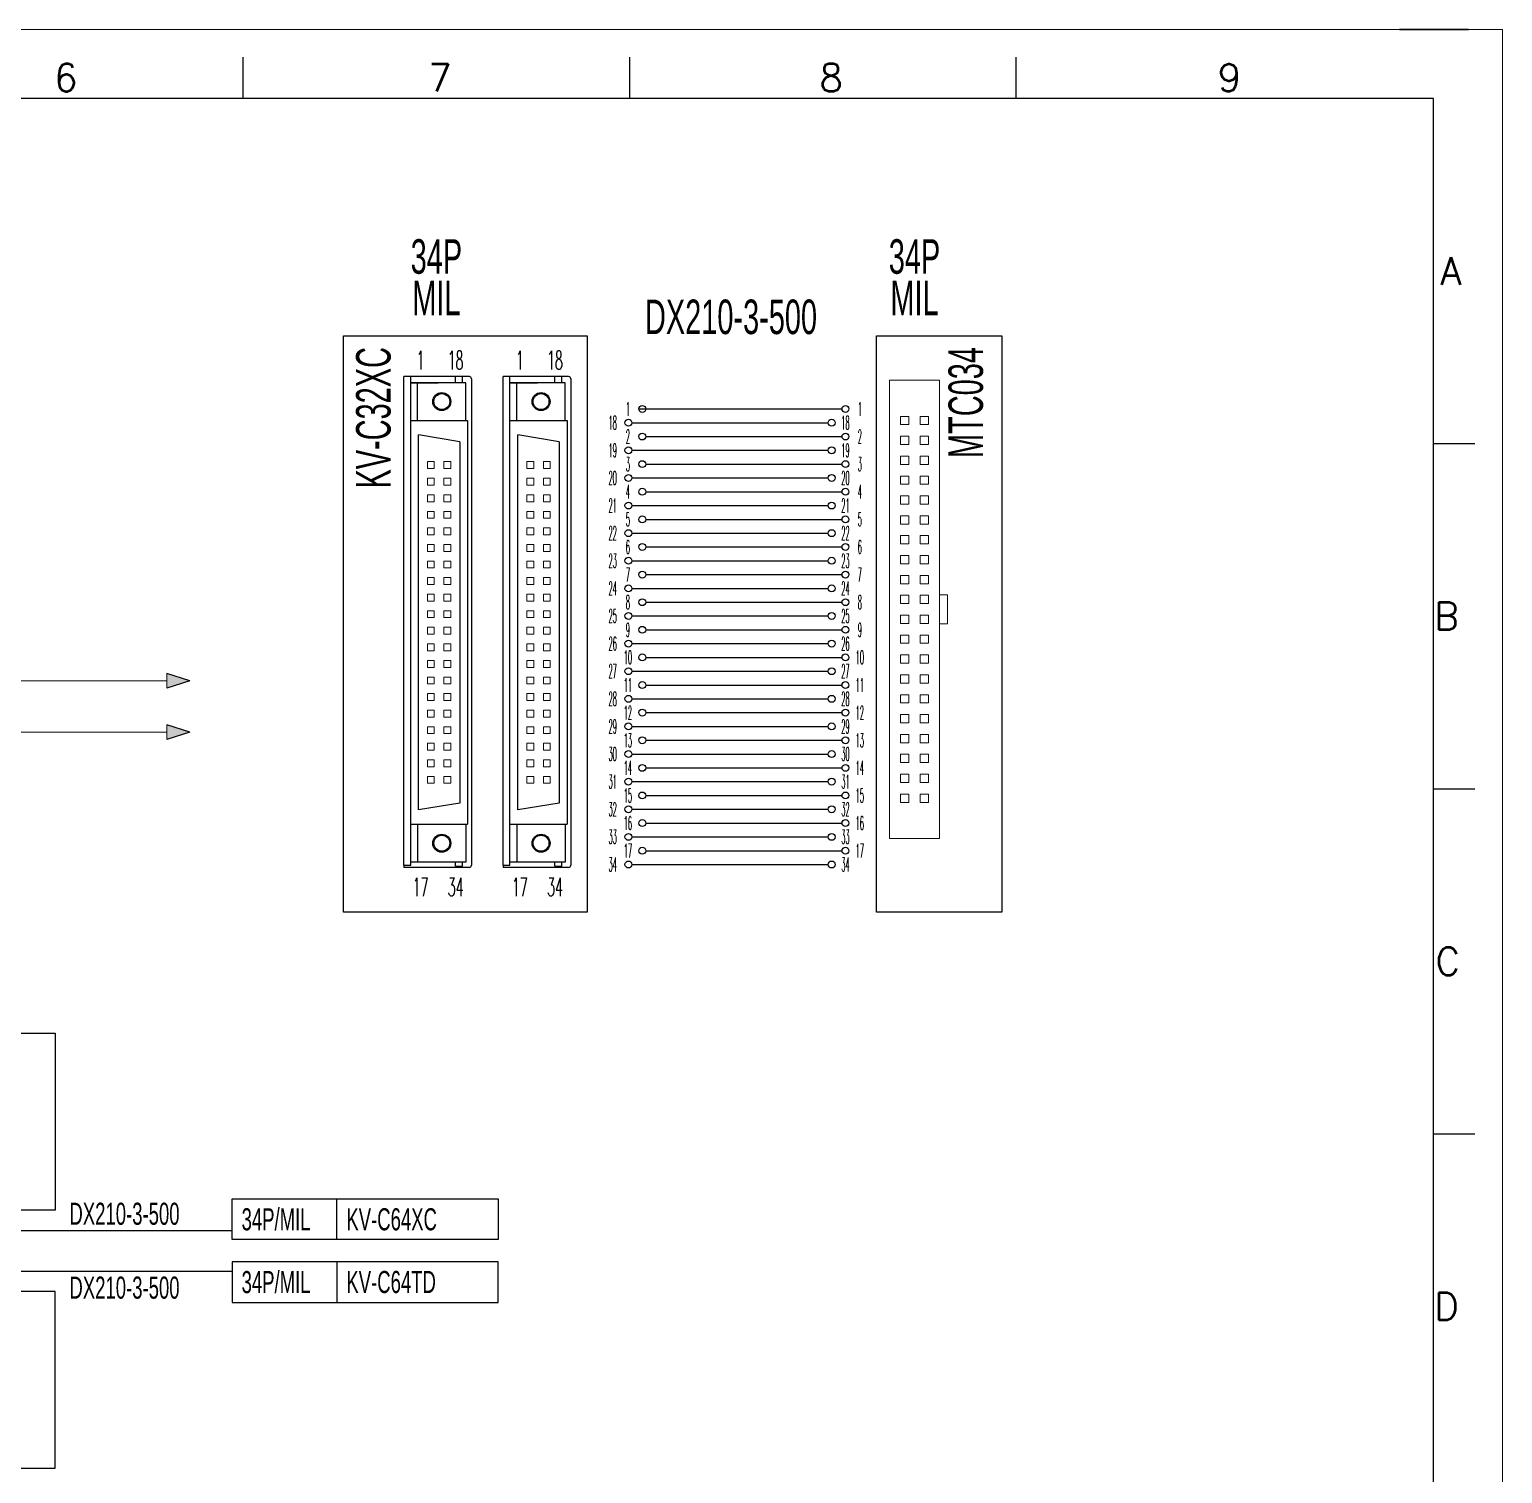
# Model space of a CAD drawing. Extents: x 49673 to 52330, y -5620 to -4375.
# Drawn here: x 51549.3 to 51656, y -5261 to -5156.4 of the extents above; entities that cross this region are included whole.
import ezdxf
from ezdxf.enums import TextEntityAlignment as Align

# ---------------------------------------------------------------- set-up
doc = ezdxf.new("R2010")
doc.units = 0
doc.header["$MEASUREMENT"] = 0
for name, color, linetype in [('AE_BOR', 1, 'Continuous'), ('Z_OM_GAIKEI', 7, 'Continuous'), ('细实线层', 7, 'Continuous')]:
    doc.layers.add(name, color=color, linetype=linetype)
doc.layers.add('Dimension', color=3, linetype='Continuous', lineweight=13)
doc.styles.add('WD', font='simplex.shx', dxfattribs={"bigfont": 'gbcbig.shx'})
doc.styles.add('样式 8', font='arial.ttf')

# ---------------------------------------------------------------- blocks, each defined once
blk = doc.blocks.new('电控横A4')
for p, q in [((292, -5), (5, -5)), ((292, -205), (292, -5))]:
    blk.add_line(p, q)
at = {"layer": 'AE_BOR', "color": 1, "lineweight": 15}
for p, q in [((0, 0), (297, 0)), ((297, 0), (297, -210))]:
    blk.add_line(p, q, dxfattribs=at)
at = {"layer": 'AE_BOR', "lineweight": 30}
blk.add_line((294.53, 0), (289.53, 0), dxfattribs=at)
at = {"layer": 'AE_BOR'}
for p, q in [((205.78, -5), (205.78, -2)), ((233.78, -5), (233.78, -2)), ((261.78, -5), (261.78, -2)), ((292, -30), (295, -30)), ((292, -55), (295, -55)), ((292, -80), (295, -80))]:
    blk.add_line(p, q, dxfattribs=at)
at = {"layer": 'AE_BOR', "style": 'WD'}
for s, p in [('6', (192.94, -4.5)), ('7', (220.04, -4.5)), ('8', (248.37, -4.5)), ('9', (277.23, -4.5))]:
    blk.add_text(s, height=2, dxfattribs=at).set_placement(p, align=Align.CENTER)
for s, p in [('A', (294.03, -17.5)), ('B', (293.84, -42.5)), ('C', (293.93, -67.5)), ('D', (293.84, -92.5))]:
    blk.add_text(s, height=2, dxfattribs=at).set_placement(p, align=Align.MIDDLE_RIGHT)

msp = doc.modelspace()

# ---------------------------------------------------------------- hatches: boundary and pattern name
for points in [[(51560.88, -5203.62), (51559.23, -5204.15), (51559.23, -5203.09)], [(51560.88, -5207.34), (51559.23, -5207.87), (51559.23, -5206.81)]]:
    msp.add_hatch(color=256).paths.add_polyline_path(points)

# ---------------------------------------------------------------- linework, layer by layer
for p, q in [((51581.14, -5181.59), (51576.39, -5181.59)), ((51588.33, -5181.59), (51583.58, -5181.59)), ((51593.41, -5183.93), (51608.13, -5183.93)), ((51592.91, -5184.93), (51607.13, -5184.93)), ((51593.91, -5185.93), (51608.13, -5185.93)), ((51592.91, -5186.93), (51607.13, -5186.93)), ((51593.91, -5187.93), (51608.13, -5187.93)), ((51592.91, -5188.93), (51607.13, -5188.93)), ((51593.91, -5189.93), (51608.13, -5189.93)), ((51592.91, -5190.93), (51607.13, -5190.93)), ((51592.91, -5192.93), (51607.13, -5192.93)), ((51593.91, -5191.93), (51608.13, -5191.93)), ((51593.91, -5193.93), (51608.13, -5193.93)), ((51592.91, -5194.93), (51607.13, -5194.93)), ((51593.91, -5195.93), (51608.13, -5195.93)), ((51592.91, -5196.93), (51607.13, -5196.93)), ((51593.91, -5197.93), (51608.13, -5197.93)), ((51592.91, -5198.93), (51607.13, -5198.93)), ((51593.91, -5199.93), (51608.13, -5199.93)), ((51592.91, -5200.93), (51607.13, -5200.93)), ((51593.91, -5201.93), (51608.13, -5201.93)), ((51560.88, -5203.62), (51559.23, -5203.09)), ((51560.88, -5203.62), (51559.23, -5204.15)), ((51592.91, -5202.93), (51607.13, -5202.93)), ((51593.91, -5203.93), (51608.13, -5203.93)), ((51592.91, -5204.93), (51607.13, -5204.93)), ((51560.88, -5207.34), (51559.23, -5206.81)), ((51593.91, -5205.93), (51608.13, -5205.93)), ((51560.88, -5207.34), (51559.23, -5207.87)), ((51592.91, -5206.93), (51607.13, -5206.93)), ((51592.91, -5208.93), (51607.13, -5208.93)), ((51593.91, -5207.93), (51608.13, -5207.93)), ((51593.91, -5209.93), (51608.13, -5209.93)), ((51592.91, -5210.93), (51607.13, -5210.93)), ((51593.91, -5211.93), (51608.13, -5211.93)), ((51592.91, -5212.93), (51607.13, -5212.93)), ((51593.91, -5213.93), (51608.13, -5213.93)), ((51592.91, -5214.93), (51607.13, -5214.93)), ((51593.91, -5215.93), (51608.13, -5215.93)), ((51576.39, -5216.99), (51576.39, -5217.14)), ((51581.14, -5217.14), (51576.39, -5217.14)), ((51583.58, -5216.99), (51583.58, -5217.14)), ((51588.33, -5217.14), (51583.58, -5217.14)), ((51592.91, -5216.93), (51607.13, -5216.93)), ((51533.86, -5243.43), (51563.95, -5243.43)), ((51533.86, -5246.38), (51563.95, -5246.38))]:
    msp.add_line(p, q)
at = {"lineweight": 0}
for p, q in [((51559.23, -5203.09), (51559.23, -5204.15)), ((51559.23, -5206.81), (51559.23, -5207.87))]:
    msp.add_line(p, q, dxfattribs=at)
for points in [[(51589.66, -5220.38), (51572.03, -5220.38), (51572.03, -5178.64), (51589.66, -5178.64)], [(51619.71, -5220.38), (51610.62, -5220.38), (51610.62, -5178.64), (51619.71, -5178.64)], [(51413.73, -5229.16), (51551.13, -5229.16), (51551.13, -5241.96), (51413.73, -5241.96)], [(51563.95, -5241.16), (51583.22, -5241.16), (51583.22, -5244.1), (51563.95, -5244.1)], [(51583.22, -5244.1), (51571.54, -5244.1), (51571.54, -5241.16), (51583.22, -5241.16)], [(51563.95, -5248.65), (51583.22, -5248.65), (51583.22, -5245.7), (51563.95, -5245.7)], [(51583.22, -5245.7), (51571.54, -5245.7), (51571.54, -5248.65), (51583.22, -5248.65)]]:
    msp.add_lwpolyline(points, close=True)
for points in [[(51611.58, -5215.04), (51611.58, -5181.86), (51615.18, -5181.86), (51615.18, -5215.04)], [(51612.96, -5185.07), (51612.36, -5185.07), (51612.36, -5184.47), (51612.96, -5184.47)], [(51614.4, -5185.07), (51613.8, -5185.07), (51613.8, -5184.47), (51614.4, -5184.47)], [(51612.96, -5186.51), (51612.36, -5186.51), (51612.36, -5185.91), (51612.96, -5185.91)], [(51614.4, -5186.51), (51613.8, -5186.51), (51613.8, -5185.91), (51614.4, -5185.91)], [(51612.96, -5187.95), (51612.36, -5187.95), (51612.36, -5187.35), (51612.96, -5187.35)], [(51614.4, -5187.95), (51613.8, -5187.95), (51613.8, -5187.35), (51614.4, -5187.35)], [(51578.1, -5187.75), (51578.6, -5187.75), (51578.6, -5188.25), (51578.1, -5188.25)], [(51579.3, -5187.75), (51579.8, -5187.75), (51579.8, -5188.25), (51579.3, -5188.25)], [(51585.3, -5187.75), (51585.8, -5187.75), (51585.8, -5188.25), (51585.3, -5188.25)], [(51586.5, -5187.75), (51587, -5187.75), (51587, -5188.25), (51586.5, -5188.25)], [(51578.1, -5188.95), (51578.6, -5188.95), (51578.6, -5189.45), (51578.1, -5189.45)], [(51579.3, -5188.95), (51579.8, -5188.95), (51579.8, -5189.45), (51579.3, -5189.45)], [(51585.3, -5188.95), (51585.8, -5188.95), (51585.8, -5189.45), (51585.3, -5189.45)], [(51586.5, -5188.95), (51587, -5188.95), (51587, -5189.45), (51586.5, -5189.45)], [(51612.96, -5189.39), (51612.36, -5189.39), (51612.36, -5188.79), (51612.96, -5188.79)], [(51614.4, -5189.39), (51613.8, -5189.39), (51613.8, -5188.79), (51614.4, -5188.79)], [(51578.1, -5190.15), (51578.6, -5190.15), (51578.6, -5190.65), (51578.1, -5190.65)], [(51579.3, -5190.15), (51579.8, -5190.15), (51579.8, -5190.65), (51579.3, -5190.65)], [(51585.3, -5190.15), (51585.8, -5190.15), (51585.8, -5190.65), (51585.3, -5190.65)], [(51586.5, -5190.15), (51587, -5190.15), (51587, -5190.65), (51586.5, -5190.65)], [(51612.96, -5190.83), (51612.36, -5190.83), (51612.36, -5190.23), (51612.96, -5190.23)], [(51614.4, -5190.83), (51613.8, -5190.83), (51613.8, -5190.23), (51614.4, -5190.23)], [(51578.1, -5191.35), (51578.6, -5191.35), (51578.6, -5191.85), (51578.1, -5191.85)], [(51579.3, -5191.35), (51579.8, -5191.35), (51579.8, -5191.85), (51579.3, -5191.85)], [(51585.3, -5191.35), (51585.8, -5191.35), (51585.8, -5191.85), (51585.3, -5191.85)], [(51586.5, -5191.35), (51587, -5191.35), (51587, -5191.85), (51586.5, -5191.85)], [(51612.96, -5192.27), (51612.36, -5192.27), (51612.36, -5191.67), (51612.96, -5191.67)], [(51614.4, -5192.27), (51613.8, -5192.27), (51613.8, -5191.67), (51614.4, -5191.67)], [(51578.1, -5192.55), (51578.6, -5192.55), (51578.6, -5193.05), (51578.1, -5193.05)], [(51579.3, -5192.55), (51579.8, -5192.55), (51579.8, -5193.05), (51579.3, -5193.05)], [(51585.3, -5192.55), (51585.8, -5192.55), (51585.8, -5193.05), (51585.3, -5193.05)], [(51586.5, -5192.55), (51587, -5192.55), (51587, -5193.05), (51586.5, -5193.05)], [(51578.1, -5193.75), (51578.6, -5193.75), (51578.6, -5194.25), (51578.1, -5194.25)], [(51579.3, -5193.75), (51579.8, -5193.75), (51579.8, -5194.25), (51579.3, -5194.25)], [(51585.3, -5193.75), (51585.8, -5193.75), (51585.8, -5194.25), (51585.3, -5194.25)], [(51586.5, -5193.75), (51587, -5193.75), (51587, -5194.25), (51586.5, -5194.25)], [(51612.96, -5193.71), (51612.36, -5193.71), (51612.36, -5193.11), (51612.96, -5193.11)], [(51614.4, -5193.71), (51613.8, -5193.71), (51613.8, -5193.11), (51614.4, -5193.11)], [(51578.1, -5194.95), (51578.6, -5194.95), (51578.6, -5195.45), (51578.1, -5195.45)], [(51579.3, -5194.95), (51579.8, -5194.95), (51579.8, -5195.45), (51579.3, -5195.45)], [(51585.3, -5194.95), (51585.8, -5194.95), (51585.8, -5195.45), (51585.3, -5195.45)], [(51586.5, -5194.95), (51587, -5194.95), (51587, -5195.45), (51586.5, -5195.45)], [(51612.96, -5195.15), (51612.36, -5195.15), (51612.36, -5194.55), (51612.96, -5194.55)], [(51614.4, -5195.15), (51613.8, -5195.15), (51613.8, -5194.55), (51614.4, -5194.55)], [(51578.1, -5196.15), (51578.6, -5196.15), (51578.6, -5196.65), (51578.1, -5196.65)], [(51579.3, -5196.15), (51579.8, -5196.15), (51579.8, -5196.65), (51579.3, -5196.65)], [(51585.3, -5196.15), (51585.8, -5196.15), (51585.8, -5196.65), (51585.3, -5196.65)], [(51586.5, -5196.15), (51587, -5196.15), (51587, -5196.65), (51586.5, -5196.65)], [(51612.96, -5196.59), (51612.36, -5196.59), (51612.36, -5195.99), (51612.96, -5195.99)], [(51614.4, -5196.59), (51613.8, -5196.59), (51613.8, -5195.99), (51614.4, -5195.99)], [(51578.1, -5197.35), (51578.6, -5197.35), (51578.6, -5197.85), (51578.1, -5197.85)], [(51579.3, -5197.35), (51579.8, -5197.35), (51579.8, -5197.85), (51579.3, -5197.85)], [(51585.3, -5197.35), (51585.8, -5197.35), (51585.8, -5197.85), (51585.3, -5197.85)], [(51586.5, -5197.35), (51587, -5197.35), (51587, -5197.85), (51586.5, -5197.85)], [(51612.96, -5198.03), (51612.36, -5198.03), (51612.36, -5197.43), (51612.96, -5197.43)], [(51614.4, -5198.03), (51613.8, -5198.03), (51613.8, -5197.43), (51614.4, -5197.43)], [(51615.78, -5199.5), (51615.18, -5199.5), (51615.18, -5197.4), (51615.78, -5197.4)], [(51578.1, -5198.55), (51578.6, -5198.55), (51578.6, -5199.05), (51578.1, -5199.05)], [(51579.3, -5198.55), (51579.8, -5198.55), (51579.8, -5199.05), (51579.3, -5199.05)], [(51585.3, -5198.55), (51585.8, -5198.55), (51585.8, -5199.05), (51585.3, -5199.05)], [(51586.5, -5198.55), (51587, -5198.55), (51587, -5199.05), (51586.5, -5199.05)], [(51612.96, -5199.47), (51612.36, -5199.47), (51612.36, -5198.87), (51612.96, -5198.87)], [(51614.4, -5199.47), (51613.8, -5199.47), (51613.8, -5198.87), (51614.4, -5198.87)], [(51578.1, -5199.75), (51578.6, -5199.75), (51578.6, -5200.25), (51578.1, -5200.25)], [(51579.3, -5199.75), (51579.8, -5199.75), (51579.8, -5200.25), (51579.3, -5200.25)], [(51585.3, -5199.75), (51585.8, -5199.75), (51585.8, -5200.25), (51585.3, -5200.25)], [(51586.5, -5199.75), (51587, -5199.75), (51587, -5200.25), (51586.5, -5200.25)], [(51612.96, -5200.91), (51612.36, -5200.91), (51612.36, -5200.31), (51612.96, -5200.31)], [(51614.4, -5200.91), (51613.8, -5200.91), (51613.8, -5200.31), (51614.4, -5200.31)], [(51578.1, -5200.95), (51578.6, -5200.95), (51578.6, -5201.45), (51578.1, -5201.45)], [(51579.3, -5200.95), (51579.8, -5200.95), (51579.8, -5201.45), (51579.3, -5201.45)], [(51585.3, -5200.95), (51585.8, -5200.95), (51585.8, -5201.45), (51585.3, -5201.45)], [(51586.5, -5200.95), (51587, -5200.95), (51587, -5201.45), (51586.5, -5201.45)], [(51578.1, -5202.15), (51578.6, -5202.15), (51578.6, -5202.65), (51578.1, -5202.65)], [(51579.3, -5202.15), (51579.8, -5202.15), (51579.8, -5202.65), (51579.3, -5202.65)], [(51585.3, -5202.15), (51585.8, -5202.15), (51585.8, -5202.65), (51585.3, -5202.65)], [(51586.5, -5202.15), (51587, -5202.15), (51587, -5202.65), (51586.5, -5202.65)], [(51612.96, -5202.35), (51612.36, -5202.35), (51612.36, -5201.75), (51612.96, -5201.75)], [(51614.4, -5202.35), (51613.8, -5202.35), (51613.8, -5201.75), (51614.4, -5201.75)], [(51578.1, -5203.35), (51578.6, -5203.35), (51578.6, -5203.85), (51578.1, -5203.85)], [(51579.3, -5203.35), (51579.8, -5203.35), (51579.8, -5203.85), (51579.3, -5203.85)], [(51585.3, -5203.35), (51585.8, -5203.35), (51585.8, -5203.85), (51585.3, -5203.85)], [(51586.5, -5203.35), (51587, -5203.35), (51587, -5203.85), (51586.5, -5203.85)], [(51612.96, -5203.79), (51612.36, -5203.79), (51612.36, -5203.19), (51612.96, -5203.19)], [(51614.4, -5203.79), (51613.8, -5203.79), (51613.8, -5203.19), (51614.4, -5203.19)], [(51578.1, -5204.55), (51578.6, -5204.55), (51578.6, -5205.05), (51578.1, -5205.05)], [(51579.3, -5204.55), (51579.8, -5204.55), (51579.8, -5205.05), (51579.3, -5205.05)], [(51585.3, -5204.55), (51585.8, -5204.55), (51585.8, -5205.05), (51585.3, -5205.05)], [(51586.5, -5204.55), (51587, -5204.55), (51587, -5205.05), (51586.5, -5205.05)], [(51612.96, -5205.23), (51612.36, -5205.23), (51612.36, -5204.63), (51612.96, -5204.63)], [(51614.4, -5205.23), (51613.8, -5205.23), (51613.8, -5204.63), (51614.4, -5204.63)], [(51578.1, -5205.75), (51578.6, -5205.75), (51578.6, -5206.25), (51578.1, -5206.25)], [(51579.3, -5205.75), (51579.8, -5205.75), (51579.8, -5206.25), (51579.3, -5206.25)], [(51585.3, -5205.75), (51585.8, -5205.75), (51585.8, -5206.25), (51585.3, -5206.25)], [(51586.5, -5205.75), (51587, -5205.75), (51587, -5206.25), (51586.5, -5206.25)], [(51612.96, -5206.67), (51612.36, -5206.67), (51612.36, -5206.07), (51612.96, -5206.07)], [(51614.4, -5206.67), (51613.8, -5206.67), (51613.8, -5206.07), (51614.4, -5206.07)], [(51578.1, -5206.95), (51578.6, -5206.95), (51578.6, -5207.45), (51578.1, -5207.45)], [(51579.3, -5206.95), (51579.8, -5206.95), (51579.8, -5207.45), (51579.3, -5207.45)], [(51585.3, -5206.95), (51585.8, -5206.95), (51585.8, -5207.45), (51585.3, -5207.45)], [(51586.5, -5206.95), (51587, -5206.95), (51587, -5207.45), (51586.5, -5207.45)], [(51612.96, -5208.11), (51612.36, -5208.11), (51612.36, -5207.51), (51612.96, -5207.51)], [(51614.4, -5208.11), (51613.8, -5208.11), (51613.8, -5207.51), (51614.4, -5207.51)], [(51578.1, -5208.15), (51578.6, -5208.15), (51578.6, -5208.65), (51578.1, -5208.65)], [(51579.3, -5208.15), (51579.8, -5208.15), (51579.8, -5208.65), (51579.3, -5208.65)], [(51585.3, -5208.15), (51585.8, -5208.15), (51585.8, -5208.65), (51585.3, -5208.65)], [(51586.5, -5208.15), (51587, -5208.15), (51587, -5208.65), (51586.5, -5208.65)], [(51612.96, -5209.55), (51612.36, -5209.55), (51612.36, -5208.95), (51612.96, -5208.95)], [(51614.4, -5209.55), (51613.8, -5209.55), (51613.8, -5208.95), (51614.4, -5208.95)], [(51578.1, -5209.35), (51578.6, -5209.35), (51578.6, -5209.85), (51578.1, -5209.85)], [(51579.3, -5209.35), (51579.8, -5209.35), (51579.8, -5209.85), (51579.3, -5209.85)], [(51585.3, -5209.35), (51585.8, -5209.35), (51585.8, -5209.85), (51585.3, -5209.85)], [(51586.5, -5209.35), (51587, -5209.35), (51587, -5209.85), (51586.5, -5209.85)], [(51578.1, -5210.55), (51578.6, -5210.55), (51578.6, -5211.05), (51578.1, -5211.05)], [(51579.3, -5210.55), (51579.8, -5210.55), (51579.8, -5211.05), (51579.3, -5211.05)], [(51585.3, -5210.55), (51585.8, -5210.55), (51585.8, -5211.05), (51585.3, -5211.05)], [(51586.5, -5210.55), (51587, -5210.55), (51587, -5211.05), (51586.5, -5211.05)], [(51612.96, -5210.99), (51612.36, -5210.99), (51612.36, -5210.39), (51612.96, -5210.39)], [(51614.4, -5210.99), (51613.8, -5210.99), (51613.8, -5210.39), (51614.4, -5210.39)], [(51612.96, -5212.43), (51612.36, -5212.43), (51612.36, -5211.83), (51612.96, -5211.83)], [(51614.4, -5212.43), (51613.8, -5212.43), (51613.8, -5211.83), (51614.4, -5211.83)]]:
    msp.add_lwpolyline(points, close=True, dxfattribs=at)
msp.add_lwpolyline([(51413.73, -5260.65), (51551.13, -5260.65), (51551.13, -5247.85), (51413.73, -5247.85)])
for centre in [(51593.66, -5183.93), (51608.38, -5183.93), (51592.66, -5184.93), (51607.38, -5184.93), (51593.66, -5185.93), (51608.38, -5185.93), (51592.66, -5186.93), (51607.38, -5186.93), (51592.66, -5188.93), (51593.66, -5187.93), (51607.38, -5188.93), (51608.38, -5187.93), (51593.66, -5189.93), (51608.38, -5189.93), (51592.66, -5190.93), (51607.38, -5190.93), (51593.66, -5191.93), (51608.38, -5191.93), (51592.66, -5192.93), (51607.38, -5192.93), (51593.66, -5193.93), (51608.38, -5193.93), (51592.66, -5194.93), (51607.38, -5194.93), (51593.66, -5195.93), (51608.38, -5195.93), (51592.66, -5196.93), (51607.38, -5196.93), (51593.66, -5197.93), (51608.38, -5197.93), (51592.66, -5198.93), (51607.38, -5198.93), (51593.66, -5199.93), (51608.38, -5199.93), (51592.66, -5200.93), (51607.38, -5200.93), (51593.66, -5201.93), (51608.38, -5201.93), (51592.66, -5202.93), (51607.38, -5202.93), (51592.66, -5204.93), (51593.66, -5203.93), (51607.38, -5204.93), (51608.38, -5203.93), (51593.66, -5205.93), (51608.38, -5205.93), (51592.66, -5206.93), (51607.38, -5206.93), (51593.66, -5207.93), (51608.38, -5207.93), (51592.66, -5208.93), (51607.38, -5208.93), (51593.66, -5209.93), (51608.38, -5209.93), (51592.66, -5210.93), (51607.38, -5210.93), (51593.66, -5211.93), (51608.38, -5211.93), (51592.66, -5212.93), (51607.38, -5212.93), (51593.66, -5213.93), (51608.38, -5213.93), (51592.66, -5214.93), (51607.38, -5214.93), (51593.66, -5215.93), (51608.38, -5215.93), (51592.66, -5216.93), (51607.38, -5216.93)]:
    msp.add_circle(centre, 0.25)
msp.add_arc((51592.66, -5188.93), 0.25, 89.0696, 90.9304)
at = {"layer": 'Z_OM_GAIKEI'}
for p, q in [((51576.39, -5216.99), (51576.39, -5181.59)), ((51576.89, -5216.99), (51576.89, -5181.59)), ((51576.89, -5216.77), (51576.89, -5182.03)), ((51576.89, -5182.03), (51578.89, -5182.03)), ((51580.89, -5182.03), (51576.89, -5182.03)), ((51577.39, -5184.78), (51577.39, -5182.03)), ((51580.14, -5182.03), (51580.14, -5181.59)), ((51580.64, -5182.03), (51580.64, -5181.59)), ((51580.89, -5184.78), (51580.89, -5182.03)), ((51581.29, -5181.74), (51581.29, -5216.99)), ((51583.58, -5216.99), (51583.58, -5181.59)), ((51584.08, -5216.99), (51584.08, -5181.59)), ((51584.08, -5216.77), (51584.08, -5182.03)), ((51584.08, -5182.03), (51586.08, -5182.03)), ((51588.08, -5182.03), (51584.08, -5182.03)), ((51584.58, -5184.78), (51584.58, -5182.03)), ((51587.33, -5182.03), (51587.33, -5181.59)), ((51587.83, -5182.03), (51587.83, -5181.59)), ((51588.08, -5184.78), (51588.08, -5182.03)), ((51588.48, -5181.74), (51588.48, -5216.99)), ((51576.89, -5184.78), (51581.01, -5184.78)), ((51576.89, -5184.78), (51581.01, -5184.78)), ((51581.01, -5184.78), (51581.01, -5214.02)), ((51584.08, -5184.78), (51588.21, -5184.78)), ((51584.08, -5184.78), (51588.21, -5184.78)), ((51588.21, -5184.78), (51588.21, -5214.02)), ((51580.45, -5186.32), (51577.45, -5185.82)), ((51577.45, -5212.98), (51577.45, -5185.82)), ((51580.45, -5186.32), (51580.45, -5212.48)), ((51587.65, -5186.32), (51584.65, -5185.82)), ((51584.65, -5212.98), (51584.65, -5185.82)), ((51587.65, -5186.32), (51587.65, -5212.48)), ((51580.45, -5212.48), (51577.45, -5212.98)), ((51587.65, -5212.48), (51584.65, -5212.98)), ((51576.89, -5214.02), (51581.01, -5214.02)), ((51577.39, -5214.02), (51577.39, -5216.77)), ((51580.89, -5214.02), (51580.89, -5216.77)), ((51584.08, -5214.02), (51588.21, -5214.02)), ((51584.58, -5214.02), (51584.58, -5216.77)), ((51588.08, -5214.02), (51588.08, -5216.77)), ((51576.39, -5216.99), (51576.89, -5216.99)), ((51580.89, -5216.77), (51576.89, -5216.77)), ((51580.14, -5217.04), (51580.14, -5216.77)), ((51580.14, -5217.04), (51580.64, -5217.04)), ((51580.64, -5217.04), (51580.64, -5216.77)), ((51583.58, -5216.99), (51584.08, -5216.99)), ((51588.08, -5216.77), (51584.08, -5216.77)), ((51587.33, -5217.04), (51587.33, -5216.77)), ((51587.33, -5217.04), (51587.83, -5217.04)), ((51587.83, -5217.04), (51587.83, -5216.77))]:
    msp.add_line(p, q, dxfattribs=at)
for centre, radius in [((51579.14, -5183.4), 0.65), ((51579.14, -5183.4), 0.575), ((51586.33, -5183.4), 0.65), ((51586.33, -5183.4), 0.575), ((51579.14, -5215.39), 0.65), ((51579.14, -5215.39), 0.575), ((51586.33, -5215.39), 0.65), ((51586.33, -5215.39), 0.575)]:
    msp.add_circle(centre, radius, dxfattribs=at)
for centre, start, end in [((51581.14, -5181.74), 0, 90), ((51588.33, -5181.74), 0, 90), ((51581.14, -5216.99), 270, 0), ((51588.33, -5216.99), 270, 0)]:
    msp.add_arc(centre, 0.15, start, end, dxfattribs=at)
at = {"layer": '细实线层', "lineweight": 0}
for p, q in [((51559.23, -5203.62), (51401.76, -5203.62)), ((51559.23, -5207.34), (51411.83, -5207.34))]:
    msp.add_line(p, q, dxfattribs=at)

# ---------------------------------------------------------------- block references
msp.add_blockref('电控横A4', (51358.97, -5156.44))

# ---------------------------------------------------------------- texts
at = {"lineweight": 0, "style": 'WD'}
for s, height, width, p in [('1', 1.33, 0.5, (51577.6, -5180.4)), ('18', 1.333, 0.5, (51580.14, -5180.4)), ('1', 1.33, 0.5, (51584.79, -5180.4)), ('18', 1.333, 0.5, (51587.34, -5180.4)), ('1', 1, 0.3, (51592.62, -5183.93)), ('1', 1, 0.3, (51609.42, -5183.93)), ('18', 1, 0.3, (51591.52, -5184.93)), ('2', 1, 0.3, (51592.62, -5185.93)), ('18', 1, 0.3, (51608.38, -5184.93)), ('2', 1, 0.3, (51609.42, -5185.93)), ('19', 1, 0.3, (51591.52, -5186.93)), ('19', 1, 0.3, (51608.38, -5186.93)), ('3', 1, 0.3, (51592.62, -5187.93)), ('3', 1, 0.3, (51609.42, -5187.93)), ('20', 1, 0.3, (51591.52, -5188.93)), ('20', 1, 0.3, (51608.38, -5188.93)), ('4', 1, 0.3, (51592.62, -5189.93)), ('4', 1, 0.3, (51609.42, -5189.93)), ('21', 1, 0.3, (51591.52, -5190.93)), ('21', 1, 0.3, (51608.38, -5190.93)), ('5', 1, 0.3, (51592.62, -5191.93)), ('5', 1, 0.3, (51609.42, -5191.93)), ('22', 1, 0.3, (51591.52, -5192.93)), ('22', 1, 0.3, (51608.38, -5192.93)), ('6', 1, 0.3, (51592.62, -5193.93)), ('6', 1, 0.3, (51609.42, -5193.93)), ('23', 1, 0.3, (51591.52, -5194.93)), ('23', 1, 0.3, (51608.38, -5194.93)), ('7', 1, 0.3, (51592.62, -5195.93)), ('7', 1, 0.3, (51609.42, -5195.93)), ('24', 1, 0.3, (51591.52, -5196.93)), ('24', 1, 0.3, (51608.38, -5196.93)), ('8', 1, 0.3, (51592.62, -5197.93)), ('8', 1, 0.3, (51609.42, -5197.93)), ('25', 1, 0.3, (51591.52, -5198.93)), ('25', 1, 0.3, (51608.38, -5198.93)), ('9', 1, 0.3, (51592.62, -5199.93)), ('9', 1, 0.3, (51609.42, -5199.93)), ('26', 1, 0.3, (51591.52, -5200.93)), ('10', 1, 0.3, (51592.62, -5201.93)), ('26', 1, 0.3, (51608.38, -5200.93)), ('10', 1, 0.3, (51609.42, -5201.93)), ('27', 1, 0.3, (51591.52, -5202.93)), ('27', 1, 0.3, (51608.38, -5202.93)), ('11', 1, 0.3, (51592.62, -5203.93)), ('11', 1, 0.3, (51609.42, -5203.93)), ('28', 1, 0.3, (51591.52, -5204.93)), ('28', 1, 0.3, (51608.38, -5204.93)), ('12', 1, 0.3, (51592.62, -5205.93)), ('12', 1, 0.3, (51609.42, -5205.93)), ('29', 1, 0.3, (51591.52, -5206.93)), ('29', 1, 0.3, (51608.38, -5206.93)), ('13', 1, 0.3, (51592.62, -5207.93)), ('13', 1, 0.3, (51609.42, -5207.93)), ('30', 1, 0.3, (51591.52, -5208.93)), ('30', 1, 0.3, (51608.38, -5208.93)), ('14', 1, 0.3, (51592.62, -5209.93)), ('14', 1, 0.3, (51609.42, -5209.93)), ('31', 1, 0.3, (51591.52, -5210.93)), ('31', 1, 0.3, (51608.38, -5210.93)), ('15', 1, 0.3, (51592.62, -5211.93)), ('15', 1, 0.3, (51609.42, -5211.93)), ('32', 1, 0.3, (51591.52, -5212.93)), ('32', 1, 0.3, (51608.38, -5212.93)), ('16', 1, 0.3, (51592.62, -5213.93)), ('16', 1, 0.3, (51609.42, -5213.93)), ('33', 1, 0.3, (51591.52, -5214.93)), ('33', 1, 0.3, (51608.38, -5214.93)), ('17', 1, 0.3, (51592.62, -5215.93)), ('17', 1, 0.3, (51609.42, -5215.93)), ('34', 1, 0.3, (51591.52, -5216.93)), ('34', 1, 0.3, (51608.38, -5216.93)), ('17', 1.333, 0.5, (51577.6, -5218.56)), ('34', 1.333, 0.5, (51580.14, -5218.56)), ('17', 1.333, 0.5, (51584.79, -5218.56)), ('34', 1.333, 0.5, (51587.34, -5218.56))]:
    msp.add_text(s, height=height, dxfattribs=dict(at, width=width)).set_placement(p, align=Align.MIDDLE)
at = {"layer": 'Dimension', "lineweight": 0, "style": '样式 8', "width": 0.6}
for s, p in [('34P', (51578.75, -5174.14)), ('34P', (51613.38, -5174.14)), ('MIL', (51578.75, -5177.14)), ('MIL', (51613.38, -5177.14)), ('DX210-3-500', (51600.09, -5178.51))]:
    msp.add_text(s, height=2.5, dxfattribs=at).set_placement(p, align=Align.CENTER)
at = {"layer": 'Dimension', "color": 3, "lineweight": 0, "style": '样式 8', "width": 0.6}
for s, p in [('KV-C32XC', (51575.43, -5179.45)), ('MTC034', (51618.34, -5179.45))]:
    msp.add_text(s, height=2.5, rotation=90, dxfattribs=at).set_placement(p, align=Align.RIGHT)
for p in [(51552.17, -5243.03), (51552.17, -5248.38)]:
    msp.add_text('DX210-3-500', height=1.6, dxfattribs=at).set_placement(p)
for s, p in [('34P/MIL', (51564.64, -5242.63)), ('KV-C64XC', (51572.23, -5242.63)), ('34P/MIL', (51564.64, -5247.18)), ('KV-C64TD', (51572.23, -5247.17))]:
    msp.add_text(s, height=1.6, dxfattribs=at).set_placement(p, align=Align.MIDDLE_LEFT)

doc.saveas('drawing.dxf')
